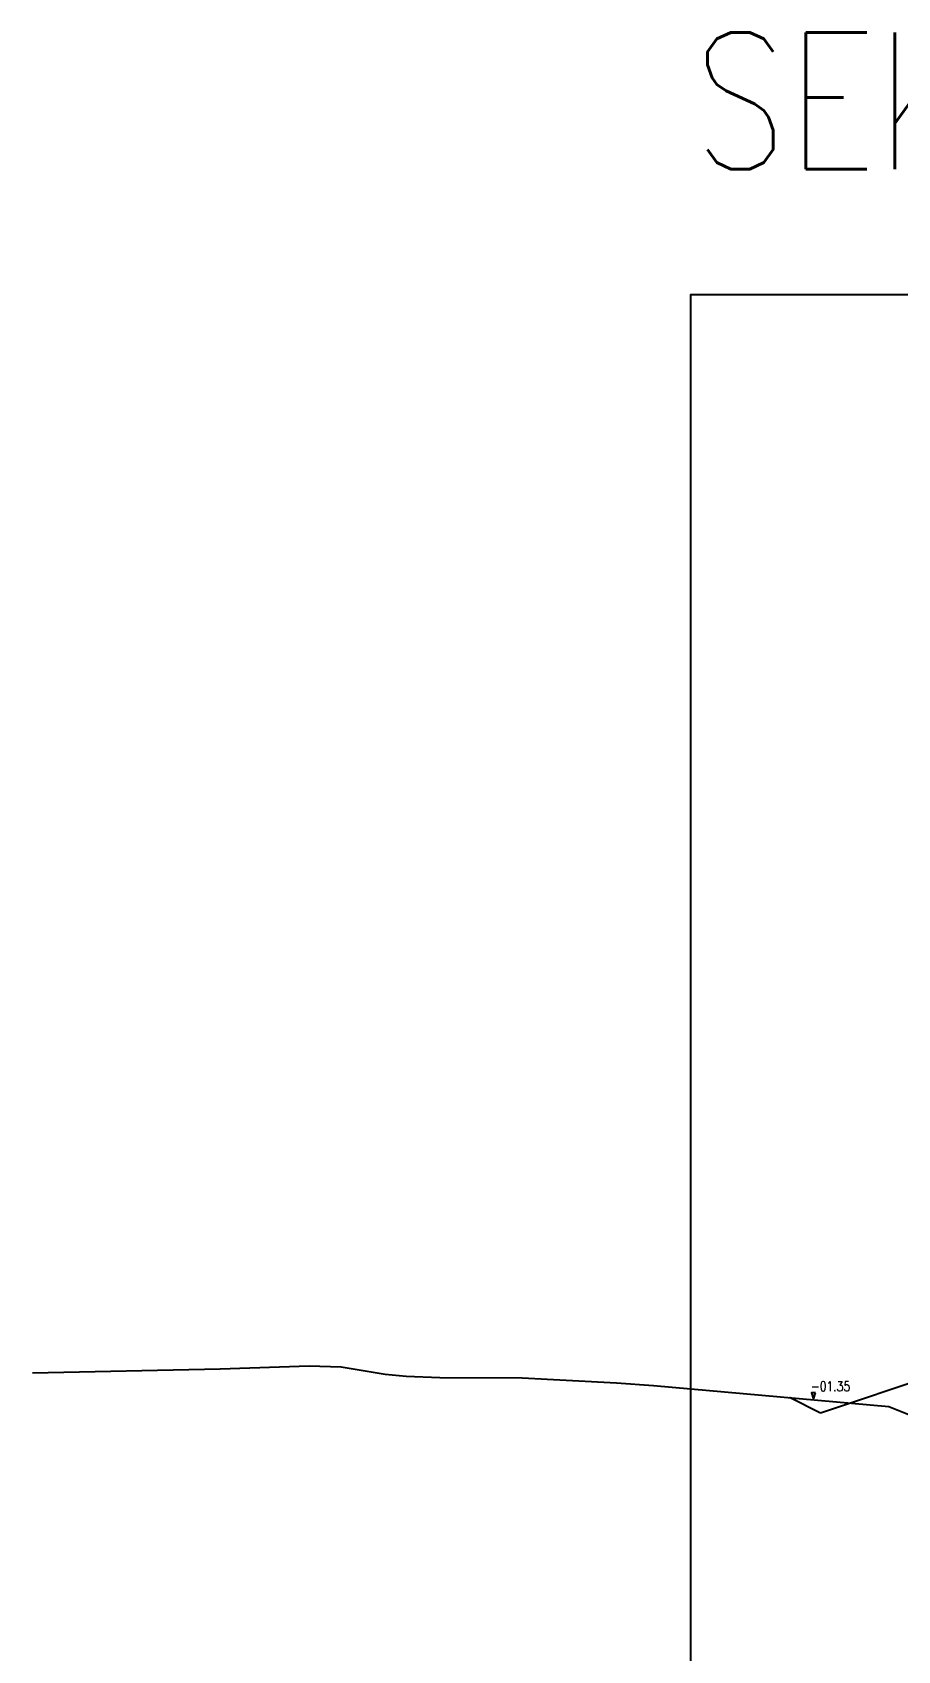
# Model space of a CAD drawing. Header units: metres. Extents: x 148130 to 148867, y 6395392 to 6395652.
# Drawn here: x 148713.07 to 148728.9, y 6395427.56 to 6395457.15 of the extents above; entities that cross this region are included whole.
import ezdxf

# ---------------------------------------------------------------- set-up
doc = ezdxf.new("R2010")
doc.units = ezdxf.units.M
doc.layers.add('M-DETALJ', color=3, linetype='Continuous')
doc.layers.add('M-MÅTTSÄTTNING', color=1, linetype='Continuous')
doc.layers.add('M-RUTA-50', color=7, linetype='Continuous', plot=False)
doc.layers.add('M-RUTA-500', color=7, linetype='Continuous', plot=False)
doc.styles.add('SIMPLEX8', font='simplex.shx', dxfattribs={"width": 0.8})

msp = doc.modelspace()

# ---------------------------------------------------------------- linework, layer by layer
at = {"layer": 'M-DETALJ'}
for p, q in [((148731.271, 6395433.162), (148727.485, 6395431.9)), ((148727.485, 6395431.9), (148726.92, 6395432.183))]:
    msp.add_line(p, q, dxfattribs=at)
at = {"layer": 'M-DETALJ', "color": 4, "flags": 128}
msp.add_lwpolyline([(148713.074, 6395432.633), (148716.51, 6395432.706), (148718.138, 6395432.761), (148718.723, 6395432.748), (148719.524, 6395432.613), (148719.908, 6395432.574), (148720.523, 6395432.551), (148722.029, 6395432.546), (148723.756, 6395432.455), (148724.436, 6395432.401), (148728.734, 6395432.023), (148729.317, 6395431.79)], dxfattribs=at)
at = {"layer": 'M-MÅTTSÄTTNING'}
msp.add_lwpolyline([(148727.398, 6395432.271), (148727.32, 6395432.271), (148727.358, 6395432.157)], close=True, dxfattribs=at)
at = {"layer": 'M-RUTA-500'}
msp.add_lwpolyline([(148725.115, 6395409.156), (148725.115, 6395452.359), (148802.215, 6395452.359), (148802.215, 6395409.156), (148784.215, 6395409.156)], dxfattribs=at)

# ---------------------------------------------------------------- texts
at = {"layer": 'M-DETALJ', "color": 1, "style": 'SIMPLEX8', "width": 0.8}
msp.add_text('-01.35', height=0.18, dxfattribs=at).set_placement((148727.313, 6395432.3))
at = {"layer": 'M-RUTA-50', "color": 3, "lineweight": -3, "ltscale": 0.8, "style": 'SIMPLEX8', "width": 0.8}
msp.add_text('SEKTIONER', height=2.5, dxfattribs=at).set_placement((148725.164, 6395454.651))

doc.saveas('drawing.dxf')
